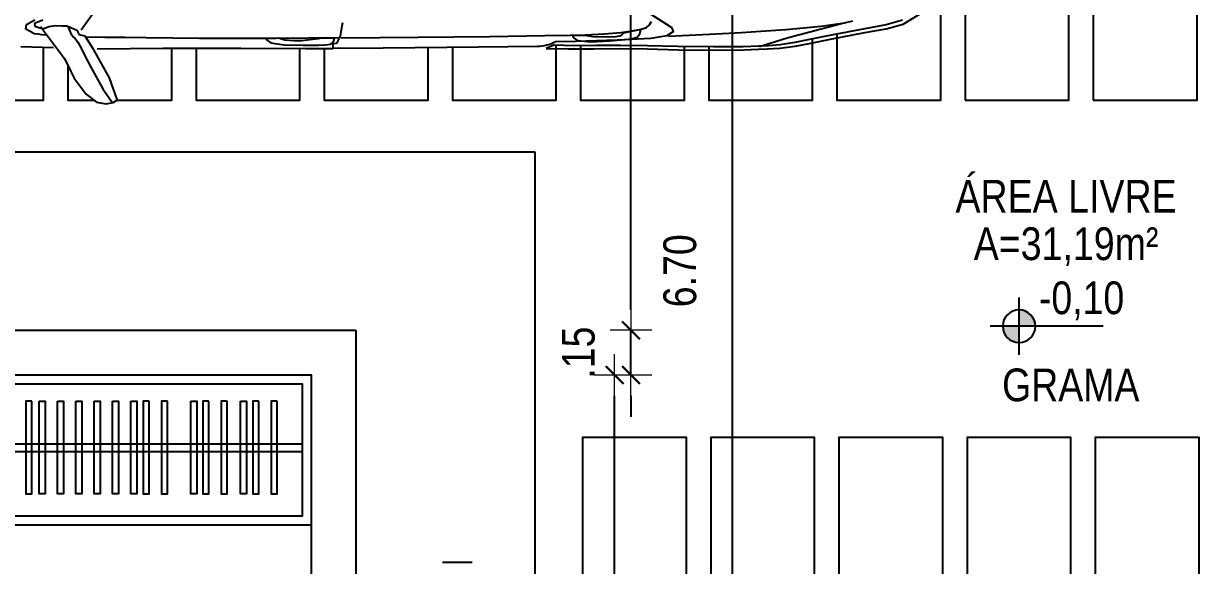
# Model space of a CAD drawing. Header units: millimetres. Extents: x -178 to 521, y -135 to 750.
# Drawn here: x -50.671 to -46.725, y 706.1 to 707.921 of the extents above; entities that cross this region are included whole.
import ezdxf
from ezdxf.enums import TextEntityAlignment as Align

# ---------------------------------------------------------------- set-up
doc = ezdxf.new("R2010")
doc.units = ezdxf.units.MM
doc.header["$LTSCALE"] = 20
doc.header["$MEASUREMENT"] = 0
doc.header["$PDSIZE"] = -5
doc.linetypes.add('DASHDOT2', pattern=[0.5, 0.25, -0.125, 0, -0.125])
doc.layers.get('0').update_dxf_attribs({"linetype": 'CONTINUOUS'})
doc.layers.get('Defpoints').update_dxf_attribs({"linetype": 'CONTINUOUS'})
for name, color, linetype in [('003', 3, 'CONTINUOUS'), ('AR-ALV', 5, 'CONTINUOUS'), ('COTA', 7, 'CONTINUOUS'), ('DIVERSOS', 1, 'CONTINUOUS'), ('E-txt-g', 3, 'CONTINUOUS'), ('Layer1', 7, 'CONTINUOUS'), ('LAYER7', 4, 'CONTINUOUS')]:
    doc.layers.add(name, color=color, linetype=linetype)
for name, color, linetype, lineweight in [('E-Pen-C', 4, 'CONTINUOUS', 15), ('E-Pen-G', 3, 'CONTINUOUS', 30), ('E-Txt-W', 7, 'CONTINUOUS', 20)]:
    doc.layers.add(name, color=color, linetype=linetype, lineweight=lineweight)
doc.styles.add('F2', font='ARIALN.TTF')
doc.styles.add('REG60', font='romans.shx', dxfattribs={"width": 0.8, "height": 0.15})
doc.styles.add('REG80', font='romans.shx', dxfattribs={"width": 0.8, "height": 0.2})
doc.dimstyles.new('DIMENSION-1', dxfattribs={"dimtxt": 0.11, "dimasz": 0.07, "dimexe": 1, "dimexo": 0, "dimgap": 0.12, "dimtad": 1, "dimzin": 7, "dimdsep": 46, "dimtxsty": 'F2', "dimblk1": 'TRACO', "dimblk2": 'TRACO', "dimsah": 1, "dimcen": 1, "dimse1": 1, "dimse2": 1, "dimclrd": 256, "dimclre": 256, "dimclrt": 6, "dimadec": 0, "dimazin": 0, "dimtfac": 1, "dimtix": 1, "dimtmove": 2, "dimatfit": 3, "dimldrblk": 'TRACO', "dimfxl": 1, "dimtolj": 1, "dimtzin": 0, "dimarcsym": 0})

# ---------------------------------------------------------------- blocks, each defined once
blk = doc.blocks.new('Austin Mini dessus')
at = {"color": 8, "flags": 128}
for points in [[(1.0718, 3.8974), (1.1117, 3.9516)], [(1.1117, 3.9516), (1.1466, 3.978)], [(1.1466, 3.978), (1.1788, 3.984)], [(1.1671, 3.9332), (1.2, 3.9805)], [(1.1788, 3.984), (1.2025, 3.9796)], [(1.2159, 3.9699), (1.1905, 3.8965)], [(1.2025, 3.9796), (1.2133, 3.9732)], [(1.2133, 3.9732), (1.2159, 3.9699)], [(1.127, 3.8612), (1.1671, 3.9332)], [(1.0455, 3.8453), (1.0602, 3.8752)], [(1.0602, 3.8752), (1.0718, 3.8974)], [(1.1905, 3.8965), (1.1378, 3.8027)], [(1.0326, 3.8229), (1.0383, 3.8304)], [(1.0383, 3.8304), (1.0455, 3.8453)], [(1.1035, 3.8163), (1.127, 3.8612)], [(0.8924, 3.7915), (1.0016, 3.7949)], [(0.9589, 3.7245), (1.0093, 3.792)], [(1.0093, 3.792), (1.0326, 3.8229)], [(1.0842, 3.7768), (1.0947, 3.7975)], [(1.0947, 3.7975), (1.1035, 3.8163)], [(1.1378, 3.8027), (1.1088, 3.7563)], [(1.1489, 3.7991), (1.3693, 3.7967)], [(1.3693, 3.7967), (1.6304, 3.7968)], [(1.6304, 3.7968), (1.8484, 3.7979)], [(1.8484, 3.7979), (1.9397, 3.7986)], [(2.1078, 3.7972), (1.9397, 3.7986)], [(1.9397, 3.7828), (1.9397, 3.798)], [(2.4284, 3.7942), (2.1078, 3.7972)], [(2.6259, 3.7916), (2.4284, 3.7942)], [(2.6343, 3.7911), (2.6259, 3.7916)], [(2.642, 3.7903), (2.6343, 3.7911)], [(2.649, 3.7893), (2.642, 3.7903)], [(2.6704, 3.7837), (2.649, 3.7893)], [(2.6551, 3.7981), (2.7306, 3.7997)], [(2.6814, 3.7868), (2.6551, 3.7981)], [(2.7507, 3.7887), (2.6814, 3.7868)], [(2.7306, 3.7997), (2.8147, 3.7991)], [(2.8237, 3.7886), (2.7507, 3.7887)], [(2.8147, 3.7991), (2.9021, 3.7984)], [(2.9048, 3.7882), (2.8237, 3.7886)], [(2.9021, 3.7984), (2.9944, 3.7997)], [(2.9951, 3.7894), (2.9048, 3.7882)], [(2.9944, 3.7997), (3.0997, 3.8021)], [(3.0966, 3.7917), (2.9951, 3.7894)], [(3.2164, 3.793), (3.0966, 3.7917)], [(3.0997, 3.8021), (3.2215, 3.8034)], [(3.316, 3.7921), (3.2164, 3.793)], [(3.2215, 3.8034), (3.3188, 3.8025)], [(3.3693, 3.7904), (3.316, 3.7921)], [(3.3188, 3.8025), (3.3675, 3.8008)], [(3.3675, 3.8008), (3.3972, 3.7998)], [(3.4015, 3.7895), (3.3693, 3.7904)], [(3.3706, 3.7916), (3.4639, 3.7624)], [(3.3972, 3.7998), (3.439, 3.7972)], [(3.4406, 3.7862), (3.4015, 3.7895)], [(3.439, 3.7972), (3.4912, 3.7905)], [(3.4912, 3.7905), (3.5375, 3.7819)], [(0.936, 3.7475), (0.949, 3.7493)], [(0.949, 3.7493), (0.9623, 3.751)], [(0.9623, 3.751), (0.9758, 3.7525)], [(1.0594, 3.7455), (1.0677, 3.7588)], [(1.0677, 3.7588), (1.0753, 3.7651)], [(1.0753, 3.7651), (1.0842, 3.7768)], [(1.0806, 3.7369), (1.0877, 3.7528)], [(1.1088, 3.7563), (1.0877, 3.7528)], [(1.1098, 3.7592), (1.174, 3.7599)], [(1.174, 3.7599), (1.2419, 3.7604)], [(1.2419, 3.7604), (1.3135, 3.7616)], [(1.3135, 3.7616), (1.4923, 3.7636)], [(1.4923, 3.7636), (1.6691, 3.7637)], [(1.6691, 3.7637), (1.7492, 3.7633)], [(1.716, 3.7644), (1.717, 3.7694)], [(1.7576, 3.764), (1.716, 3.7644)], [(1.717, 3.7694), (1.7313, 3.7792)], [(1.7313, 3.7792), (1.7757, 3.7861)], [(1.7492, 3.7633), (1.9626, 3.7616)], [(1.7781, 3.7702), (1.7576, 3.764)], [(1.7757, 3.7861), (1.8394, 3.7873)], [(1.8082, 3.7719), (1.7781, 3.7702)], [(1.8354, 3.7719), (1.8082, 3.7719)], [(1.8622, 3.7696), (1.8354, 3.7719)], [(1.8394, 3.7873), (1.8918, 3.7867)], [(1.8896, 3.7653), (1.8622, 3.7696)], [(1.9022, 3.763), (1.8896, 3.7653)], [(1.8918, 3.7867), (1.9135, 3.786)], [(1.9455, 3.763), (1.9022, 3.763)], [(1.9135, 3.786), (1.9326, 3.7832)], [(1.9326, 3.7832), (1.942, 3.7759)], [(1.952, 3.781), (1.9397, 3.7828)], [(1.942, 3.7759), (1.9455, 3.763)], [(1.9641, 3.7571), (1.952, 3.781)], [(1.9688, 3.7285), (1.9641, 3.7571)], [(1.9674, 3.7618), (2.2252, 3.7604)], [(2.2252, 3.7604), (2.4664, 3.7574)], [(2.4664, 3.7574), (2.6503, 3.7544)], [(2.6503, 3.7544), (2.7365, 3.753)], [(2.6822, 3.7782), (2.6704, 3.7837)], [(2.6858, 3.7757), (2.6822, 3.7782)], [(2.7538, 3.7741), (2.6858, 3.7757)], [(2.7365, 3.753), (2.7855, 3.7519)], [(2.7449, 3.7554), (2.7458, 3.7609)], [(2.7845, 3.7544), (2.7449, 3.7554)], [(2.7458, 3.7609), (2.7598, 3.7709)], [(2.8931, 3.7702), (2.7538, 3.7741)], [(2.7598, 3.7709), (2.8041, 3.7753)], [(2.8122, 3.7594), (2.7845, 3.7544)], [(2.7855, 3.7519), (2.851, 3.7488)], [(2.8041, 3.7753), (2.8678, 3.772)], [(2.8551, 3.7596), (2.8122, 3.7594)], [(2.851, 3.7488), (2.9058, 3.7442)], [(2.8891, 3.7588), (2.8551, 3.7596)], [(2.8678, 3.772), (2.9199, 3.7677)], [(2.9053, 3.7556), (2.8891, 3.7588)], [(3.0069, 3.7651), (2.8931, 3.7702)], [(2.9118, 3.7497), (2.9053, 3.7556)], [(2.913, 3.7465), (2.9118, 3.7497)], [(2.9199, 3.7677), (2.9416, 3.7655)], [(2.9416, 3.7655), (2.9606, 3.76)], [(2.9606, 3.76), (2.9698, 3.7493)], [(2.9698, 3.7493), (2.9725, 3.7349)], [(3.0599, 3.7557), (3.0069, 3.7651)], [(3.0819, 3.7412), (3.0599, 3.7557)], [(3.0661, 3.7568), (3.2036, 3.7505)], [(3.2036, 3.7505), (3.3106, 3.7441)], [(3.4894, 3.7783), (3.4406, 3.7862)], [(3.4639, 3.7624), (3.5784, 3.7316)], [(3.5334, 3.7691), (3.4894, 3.7783)], [(3.6119, 3.753), (3.5334, 3.7691)], [(3.5375, 3.7819), (3.6147, 3.7659)], [(3.7239, 3.7317), (3.6119, 3.753)], [(3.6147, 3.7659), (3.7245, 3.7448)], [(0.936, 3.7475), (0.9091, 3.7332)], [(0.9091, 3.7332), (0.9111, 3.717)], [(0.9111, 3.717), (0.9395, 3.7016)], [(0.9383, 3.7145), (0.9395, 3.7228)], [(0.9665, 3.7034), (0.9383, 3.7145)], [(0.9395, 3.7228), (0.9564, 3.7282)], [(0.9564, 3.7282), (0.9673, 3.7309)], [(0.9673, 3.7309), (0.9712, 3.7316)], [(0.9712, 3.7316), (0.975, 3.7288)], [(0.975, 3.7288), (0.9869, 3.7238)], [(0.9869, 3.7238), (1.0083, 3.721)], [(1.0083, 3.721), (1.031, 3.7215)], [(1.031, 3.7215), (1.0455, 3.7223)], [(1.0455, 3.7223), (1.0506, 3.7228)], [(1.0506, 3.7228), (1.0594, 3.7455)], [(1.0506, 3.7228), (1.0806, 3.7369)], [(1.0947, 3.7351), (1.1565, 3.6487)], [(1.9715, 3.7117), (1.9688, 3.7285)], [(2.9058, 3.7442), (2.9441, 3.7386)], [(2.9725, 3.7349), (2.913, 3.7465)], [(2.9441, 3.7386), (2.9744, 3.7329)], [(2.9469, 3.6452), (3.0743, 3.7267)], [(2.9744, 3.7329), (2.9916, 3.7274)], [(2.9916, 3.7274), (3.001, 3.7198)], [(3.001, 3.7198), (3.0087, 3.7071)], [(3.0743, 3.7267), (3.0819, 3.7412)], [(3.3106, 3.7441), (3.3759, 3.7402)], [(3.3759, 3.7402), (3.4593, 3.7344)], [(3.4593, 3.7344), (3.5777, 3.7235)], [(3.5777, 3.7235), (3.6563, 3.7118)], [(3.5784, 3.7316), (3.6421, 3.7153)], [(3.6421, 3.7153), (3.6846, 3.7048)], [(3.7964, 3.7192), (3.7239, 3.7317)], [(3.7245, 3.7448), (3.7958, 3.7324)], [(3.7958, 3.7324), (3.8536, 3.716)], [(3.8504, 3.7028), (3.7964, 3.7192)], [(3.8536, 3.716), (3.9358, 3.6662)]]:
    blk.add_lwpolyline(points, dxfattribs=at)
blk = doc.blocks.new('TRACO')
at = {"layer": 'E-Pen-C'}
for p, q in [((0, 1), (0, -1)), ((-1, 0), (1, 0))]:
    blk.add_line(p, q, dxfattribs=at)
at = {"layer": 'E-Pen-G'}
blk.add_line((-0.424, -0.424), (0.424, 0.424), dxfattribs=at)
blk = doc.blocks.new('*D384')
at = {"lineweight": -2}
blk.add_line((-48.6871, 703.81), (-48.6871, 706.67), dxfattribs=at)
at = {"layer": 'Defpoints', "color": 0}
for p in [(-49.7054, 706.74), (-48.6871, 706.74), (-49.5231, 703.74)]:
    blk.add_point(p, dxfattribs=at)
at = {"lineweight": -2, "xscale": 0.07, "yscale": 0.07, "zscale": 0.07}
for p, rotation in [((-48.6871, 706.74), 90), ((-48.6871, 703.74), 270)]:
    blk.add_blockref('TRACO', p, dxfattribs=dict(at, rotation=rotation))
at = {"color": 6, "insert": (-48.8633, 705.24), "char_height": 0.11, "attachment_point": 5, "rotation": 90, "style": 'F2'}
blk.add_mtext('\\A1;3.00', dxfattribs=at)
blk = doc.blocks.new('*D385')
at = {"lineweight": -2}
for p, q in [((-48.6323, 706.96), (-48.6323, 707.03)), ((-48.6323, 706.74), (-48.6323, 706.89)), ((-48.6323, 706.67), (-48.6323, 706.6))]:
    blk.add_line(p, q, dxfattribs=at)
at = {"layer": 'Defpoints', "color": 0}
for p in [(-49.6392, 706.89), (-48.6323, 706.89), (-49.7054, 706.74)]:
    blk.add_point(p, dxfattribs=at)
at = {"lineweight": -2, "xscale": 0.07, "yscale": 0.07, "zscale": 0.07}
for p, rotation in [((-48.6323, 706.89), 270), ((-48.6323, 706.74), 90)]:
    blk.add_blockref('TRACO', p, dxfattribs=dict(at, rotation=rotation))
at = {"color": 6, "insert": (-48.8085, 706.815), "char_height": 0.11, "attachment_point": 5, "rotation": 90, "style": 'F2'}
blk.add_mtext('\\A1;.15', dxfattribs=at)
blk = doc.blocks.new('*D386')
at = {"lineweight": -2}
blk.add_line((-48.6323, 706.96), (-48.6323, 710.37), dxfattribs=at)
at = {"layer": 'Defpoints', "color": 0}
for p in [(-54.1163, 710.44), (-48.6323, 710.44), (-49.6392, 706.89)]:
    blk.add_point(p, dxfattribs=at)
at = {"lineweight": -2, "xscale": 0.07, "yscale": 0.07, "zscale": 0.07}
for p, rotation in [((-48.6323, 710.44), 90), ((-48.6323, 706.89), 270)]:
    blk.add_blockref('TRACO', p, dxfattribs=dict(at, rotation=rotation))
at = {"color": 6, "insert": (-48.8085, 708.665), "char_height": 0.11, "attachment_point": 5, "rotation": 90, "style": 'F2'}
blk.add_mtext('\\A1;3.55', dxfattribs=at)
blk = doc.blocks.new('*D338')
at = {"lineweight": -2}
blk.add_line((-48.2918, 703.81), (-48.2918, 710.37), dxfattribs=at)
at = {"layer": 'Defpoints', "color": 0}
for p in [(-48.2918, 710.44), (-48.0798, 710.44), (-47.4298, 703.74)]:
    blk.add_point(p, dxfattribs=at)
at = {"lineweight": -2, "xscale": 0.07, "yscale": 0.07, "zscale": 0.07}
for p, rotation in [((-48.2918, 710.44), 90), ((-48.2918, 703.74), 270)]:
    blk.add_blockref('TRACO', p, dxfattribs=dict(at, rotation=rotation))
at = {"color": 6, "insert": (-48.4679, 707.09), "char_height": 0.11, "attachment_point": 5, "rotation": 90, "style": 'F2'}
blk.add_mtext('\\A1;6.70', dxfattribs=at)
blk = doc.blocks.new('*D344')
at = {"linetype": 'Continuous', "lineweight": -2}
blk.add_line((-52.8354, 710.7629), (-49.7754, 710.7629), dxfattribs=at)
at = {"layer": 'Defpoints', "color": 0, "linetype": 'Continuous'}
for p in [(-49.7054, 710.7629), (-52.9054, 708.94), (-49.7054, 706.74)]:
    blk.add_point(p, dxfattribs=at)
at = {"linetype": 'Continuous', "lineweight": -2, "xscale": 0.07, "yscale": 0.07, "zscale": 0.07, "rotation": 180}
blk.add_blockref('TRACO', (-52.9054, 710.7629), dxfattribs=at)
at = {"linetype": 'Continuous', "lineweight": -2, "xscale": 0.07, "yscale": 0.07, "zscale": 0.07}
blk.add_blockref('TRACO', (-49.7054, 710.7629), dxfattribs=at)
at = {"color": 6, "linetype": 'Continuous', "insert": (-51.3054, 710.939), "char_height": 0.11, "attachment_point": 5, "style": 'F2'}
blk.add_mtext('\\A1;3.20', dxfattribs=at)
blk = doc.blocks.new('*D425')
at = {"linetype": 'Continuous', "lineweight": -2}
for p, q in [((-49.7754, 710.7629), (-49.8454, 710.7629)), ((-49.7054, 710.7629), (-49.5554, 710.7629)), ((-49.4854, 710.7629), (-49.4154, 710.7629))]:
    blk.add_line(p, q, dxfattribs=at)
at = {"layer": 'Defpoints', "color": 0, "linetype": 'Continuous'}
for p in [(-49.5554, 710.7629), (-49.5554, 706.89), (-49.7054, 706.74)]:
    blk.add_point(p, dxfattribs=at)
at = {"linetype": 'Continuous', "lineweight": -2, "xscale": 0.07, "yscale": 0.07, "zscale": 0.07}
blk.add_blockref('TRACO', (-49.7054, 710.7629), dxfattribs=at)
at = {"linetype": 'Continuous', "lineweight": -2, "xscale": 0.07, "yscale": 0.07, "zscale": 0.07, "rotation": 180}
blk.add_blockref('TRACO', (-49.5554, 710.7629), dxfattribs=at)
at = {"color": 6, "linetype": 'Continuous', "insert": (-49.6304, 710.939), "char_height": 0.11, "attachment_point": 5, "style": 'F2'}
blk.add_mtext('\\A1;.15', dxfattribs=at)
blk = doc.blocks.new('*D426')
at = {"linetype": 'Continuous', "lineweight": -2}
blk.add_line((-49.4854, 710.7629), (-45.4354, 710.7629), dxfattribs=at)
at = {"layer": 'Defpoints', "color": 0, "linetype": 'Continuous'}
for p in [(-45.3654, 710.7629), (-45.3654, 710.44), (-49.5554, 706.89)]:
    blk.add_point(p, dxfattribs=at)
at = {"linetype": 'Continuous', "lineweight": -2, "xscale": 0.07, "yscale": 0.07, "zscale": 0.07, "rotation": 180}
blk.add_blockref('TRACO', (-49.5554, 710.7629), dxfattribs=at)
at = {"linetype": 'Continuous', "lineweight": -2, "xscale": 0.07, "yscale": 0.07, "zscale": 0.07}
blk.add_blockref('TRACO', (-45.3654, 710.7629), dxfattribs=at)
at = {"color": 6, "linetype": 'Continuous', "insert": (-47.4604, 710.939), "char_height": 0.11, "attachment_point": 5, "style": 'F2'}
blk.add_mtext('\\A1;4.19', dxfattribs=at)
blk = doc.blocks.new('*D364')
at = {"linetype": 'Continuous', "lineweight": -2}
blk.add_line((-50.9089, 706.96), (-50.9089, 707.42), dxfattribs=at)
at = {"layer": 'Defpoints', "color": 0, "linetype": 'Continuous'}
for p in [(-50.9089, 707.49), (-49.5554, 707.49), (-49.5554, 706.89)]:
    blk.add_point(p, dxfattribs=at)
at = {"linetype": 'Continuous', "lineweight": -2, "xscale": 0.07, "yscale": 0.07, "zscale": 0.07}
for p, rotation in [((-50.9089, 707.49), 90), ((-50.9089, 706.89), 270)]:
    blk.add_blockref('TRACO', p, dxfattribs=dict(at, rotation=rotation))
at = {"color": 6, "linetype": 'Continuous', "insert": (-51.0851, 707.19), "char_height": 0.11, "attachment_point": 5, "rotation": 90, "style": 'F2'}
blk.add_mtext('\\A1;.60', dxfattribs=at)
blk = doc.blocks.new('*D365')
at = {"linetype": 'Continuous', "lineweight": -2}
blk.add_line((-49.4854, 704.0135), (-49.0254, 704.0135), dxfattribs=at)
at = {"layer": 'Defpoints', "color": 0, "linetype": 'Continuous'}
for p in [(-49.5554, 706.89), (-48.9554, 706.89), (-48.9554, 704.0135)]:
    blk.add_point(p, dxfattribs=at)
at = {"linetype": 'Continuous', "lineweight": -2, "xscale": 0.07, "yscale": 0.07, "zscale": 0.07, "rotation": 180}
blk.add_blockref('TRACO', (-49.5554, 704.0135), dxfattribs=at)
at = {"linetype": 'Continuous', "lineweight": -2, "xscale": 0.07, "yscale": 0.07, "zscale": 0.07}
blk.add_blockref('TRACO', (-48.9554, 704.0135), dxfattribs=at)
at = {"color": 6, "linetype": 'Continuous', "insert": (-49.2554, 704.1897), "char_height": 0.11, "attachment_point": 5, "style": 'F2'}
blk.add_mtext('\\A1;.60', dxfattribs=at)
blk = doc.blocks.new('TXT-AMB75')
at = {"layer": 'E-txt-g', "style": 'REG80', "width": 0.8, "flags": 8}
blk.add_attdef('TXT', text='', height=0.2, dxfattribs=at).set_placement((0.0055, 0.2964), align=Align.CENTER)
at = {"layer": 'E-Txt-W', "style": 'REG60', "width": 0.8, "flags": 8}
blk.add_attdef('TXT', text='', height=0.15, dxfattribs=at).set_placement((0.0055, 0.0271), align=Align.CENTER)
blk = doc.blocks.new('NIVEL')
at = {"layer": 'DIVERSOS'}
h = blk.add_hatch(color=7, dxfattribs=at)
h.paths.add_polyline_path([(0, 0.1375, 0.414214), (-0.1375, 0), (0, 0)])
h.paths.add_polyline_path([(0, 0), (0, -0.1375, 0.414214), (0.1375, 0)])
at = {"layer": 'DIVERSOS', "color": 7}
for p, q in [((0, 0.2417), (0, -0.2417)), ((0.7095, 0), (-0.2418, 0))]:
    blk.add_line(p, q, dxfattribs=at)
blk.add_circle((0, 0), 0.1375, dxfattribs=at)
blk = doc.blocks.new('*D500')
at = {"linetype": 'Continuous', "lineweight": -2}
blk.add_line((-49.4854, 704.6675), (-45.2854, 704.6675), dxfattribs=at)
at = {"layer": 'Defpoints', "color": 0, "linetype": 'Continuous'}
for p in [(-45.2154, 707.04), (-49.5554, 706.89), (-45.2154, 704.6675)]:
    blk.add_point(p, dxfattribs=at)
at = {"linetype": 'Continuous', "lineweight": -2, "xscale": 0.07, "yscale": 0.07, "zscale": 0.07, "rotation": 180}
blk.add_blockref('TRACO', (-49.5554, 704.6675), dxfattribs=at)
at = {"linetype": 'Continuous', "lineweight": -2, "xscale": 0.07, "yscale": 0.07, "zscale": 0.07}
blk.add_blockref('TRACO', (-45.2154, 704.6675), dxfattribs=at)
at = {"color": 6, "linetype": 'Continuous', "insert": (-47.3854, 704.8437), "char_height": 0.11, "attachment_point": 5, "style": 'F2'}
blk.add_mtext('\\A1;4.35', dxfattribs=at)

msp = doc.modelspace()

# ---------------------------------------------------------------- linework, layer by layer
at = {"color": 5, "linetype": 'Continuous'}
for p, q in [((-52.9054, 706.89), (-49.5554, 706.89)), ((-49.5554, 706.89), (-49.5554, 705.99)), ((-52.9054, 706.74), (-49.7054, 706.74)), ((-49.7054, 706.74), (-49.7054, 705.99))]:
    msp.add_line(p, q, dxfattribs=at)
at = {"color": 8}
for p, q in [((-51.5256, 706.5084), (-49.7354, 706.5084)), ((-51.5256, 706.4834), (-49.7354, 706.4834))]:
    msp.add_line(p, q, dxfattribs=at)
for points in [[(-51.5556, 706.74), (-49.7054, 706.74), (-49.7054, 706.2361), (-51.5556, 706.2361)], [(-51.5256, 706.71), (-49.7354, 706.71), (-49.7354, 706.2661), (-51.5256, 706.2661)], [(-49.9421, 706.6525), (-49.9221, 706.6525), (-49.9221, 706.3407), (-49.9421, 706.3407)], [(-49.8811, 706.6525), (-49.9011, 706.6525), (-49.9011, 706.3407), (-49.8811, 706.3407)], [(-49.8195, 706.6525), (-49.8395, 706.6525), (-49.8395, 706.3407), (-49.8195, 706.3407)]]:
    msp.add_lwpolyline(points, close=True, dxfattribs=at)
at = {"layer": '003', "color": 8, "ltscale": 0.5}
for points in [[(-50.6426, 706.6525), (-50.6626, 706.6525), (-50.6626, 706.3407), (-50.6426, 706.3407)], [(-50.6182, 706.6525), (-50.5982, 706.6525), (-50.5982, 706.3407), (-50.6182, 706.3407)], [(-50.5567, 706.6525), (-50.5367, 706.6525), (-50.5367, 706.3407), (-50.5567, 706.3407)], [(-50.4951, 706.6525), (-50.4751, 706.6525), (-50.4751, 706.3407), (-50.4951, 706.3407)], [(-50.4335, 706.6525), (-50.4135, 706.6525), (-50.4135, 706.3407), (-50.4335, 706.3407)], [(-50.372, 706.6525), (-50.352, 706.6525), (-50.352, 706.3407), (-50.372, 706.3407)], [(-50.3104, 706.6525), (-50.2904, 706.6525), (-50.2904, 706.3407), (-50.3104, 706.3407)], [(-50.2494, 706.6525), (-50.2694, 706.6525), (-50.2694, 706.3407), (-50.2494, 706.3407)], [(-50.1878, 706.6525), (-50.2078, 706.6525), (-50.2078, 706.3407), (-50.1878, 706.3407)], [(-50.1095, 706.6525), (-50.0895, 706.6525), (-50.0895, 706.3407), (-50.1095, 706.3407)], [(-50.0485, 706.6525), (-50.0685, 706.6525), (-50.0685, 706.3407), (-50.0485, 706.3407)], [(-49.987, 706.6525), (-50.007, 706.6525), (-50.007, 706.3407), (-49.987, 706.3407)]]:
    msp.add_lwpolyline(points, close=True, dxfattribs=at)
at = {"layer": 'AR-ALV', "color": 2, "linetype": 'DASHDOT2'}
msp.add_line((-41.6653, 706.1104), (-71.0994, 706.1104), dxfattribs=at)
at = {"layer": 'AR-ALV', "color": 8, "linetype": 'Continuous'}
for points in [[(-47.5111, 707.663), (-47.1628, 707.663), (-47.1628, 708.6621), (-47.5111, 708.6621)], [(-47.0811, 707.663), (-46.7327, 707.663), (-46.7327, 708.6621), (-47.0811, 708.6621)], [(-48.7948, 705.5313), (-48.4464, 705.5313), (-48.4464, 706.5304), (-48.7948, 706.5304)], [(-48.3647, 705.5313), (-48.0164, 705.5313), (-48.0164, 706.5304), (-48.3647, 706.5304)], [(-47.9347, 705.5313), (-47.5863, 705.5313), (-47.5863, 706.5304), (-47.9347, 706.5304)], [(-47.5046, 705.5313), (-47.1563, 705.5313), (-47.1563, 706.5304), (-47.5046, 706.5304)], [(-47.5046, 705.5313), (-47.1563, 705.5313), (-47.1563, 706.5304), (-47.5046, 706.5304)], [(-47.0746, 705.5313), (-46.7262, 705.5313), (-46.7262, 706.5304), (-47.0746, 706.5304)], [(-47.0746, 705.5313), (-46.7262, 705.5313), (-46.7262, 706.5304), (-47.0746, 706.5304)]]:
    msp.add_lwpolyline(points, close=True, dxfattribs=at)
for points in [[(-47.9412, 707.8855), (-47.9412, 707.663), (-47.5928, 707.663), (-47.5928, 708.0434)], [(-49.2313, 707.8398), (-49.2313, 707.663), (-48.883, 707.663), (-48.883, 707.8478)], [(-48.8013, 707.8461), (-48.8013, 707.663), (-48.4529, 707.663), (-48.4529, 707.8429)], [(-48.3712, 707.842), (-48.3712, 707.663), (-48.0229, 707.663), (-48.0229, 707.869)], [(-50.9515, 707.8372), (-50.9515, 707.663), (-50.6032, 707.663), (-50.6032, 707.841)], [(-50.3577, 707.663), (-50.1731, 707.663), (-50.1731, 707.8382)], [(-50.0914, 707.8381), (-50.0914, 707.663), (-49.7431, 707.663), (-49.7431, 707.837)], [(-49.6613, 707.8364), (-49.6613, 707.663), (-49.313, 707.663), (-49.313, 707.8391)], [(-50.5214, 707.779), (-50.5214, 707.663), (-50.4337, 707.663)]]:
    msp.add_lwpolyline(points, dxfattribs=at)
at = {"layer": 'COTA', "color": 8, "linetype": 'Continuous'}
for p, q in [((-52.3054, 707.49), (-48.9554, 707.49)), ((-48.9554, 707.49), (-48.9554, 704.34))]:
    msp.add_line(p, q, dxfattribs=at)

# ---------------------------------------------------------------- block references
at = {"color": 8, "xscale": -1, "rotation": 180}
msp.add_blockref('Austin Mini dessus', (-51.5721, 711.6348), dxfattribs=at)
ref = msp.add_blockref('TXT-AMB75', (-47.1764, 707.0694), dxfattribs=dict(xscale=0.7290000000000001, yscale=0.7290000000000001, zscale=0.7290000000000001))
ref.add_attrib('TXT', 'ÁREA LIVRE', dxfattribs={"layer": 'E-txt-g', "color": 2, "height": 0.11, "style": 'F2'}).set_placement((-47.1724, 707.2855), align=Align.CENTER)
ref.add_attrib('TXT', 'A=31,19m²', dxfattribs={"layer": 'E-Txt-W', "height": 0.11, "style": 'F2'}).set_placement((-47.1724, 707.126), align=Align.CENTER)
at = {"layer": 'LAYER7', "color": 7, "linetype": 'Continuous', "xscale": -0.3985866620477118, "yscale": 0.3985866620477118, "zscale": 0.3985866620477118, "rotation": 180}
msp.add_blockref('NIVEL', (-47.3302, 706.9038), dxfattribs=at)

# ---------------------------------------------------------------- texts
at = {"layer": 'Layer1', "color": 7, "linetype": 'Continuous', "style": 'F2'}
for s, p in [('-0,10', (-47.2636, 707.0542)), ('GRAMA', (-47.3871, 706.7616))]:
    msp.add_text(s, height=0.10972, dxfattribs=at).set_placement(p, align=Align.TOP_LEFT)

# ---------------------------------------------------------------- dimensions: what is measured, and where the dimension line sits
at = {"color": 5, "linetype": 'Continuous'}
for base, p1, p2, picture, middle in [((-49.7054, 710.7629), (-52.9054, 708.94), (-49.7054, 706.74), '*D344', (-51.3054, 710.939)), ((-49.5554, 710.7629), (-49.7054, 706.74), (-49.5554, 706.89), '*D425', (-49.6304, 710.939)), ((-45.3654, 710.7629), (-49.5554, 706.89), (-45.3654, 710.44), '*D426', (-47.4604, 710.939))]:
    dim = msp.add_linear_dim(base=base, p1=p1, p2=p2, dimstyle='DIMENSION-1', dxfattribs=at)
    dim.commit()
    dim.dimension.update_dxf_attribs({"geometry": picture, "text_midpoint": middle})
at = {"color": 4}
for base, p1, p2, picture, middle in [((-48.6323, 710.44), (-49.6392, 706.89), (-54.1163, 710.44), '*D386', (-48.8085, 708.665)), ((-48.2918, 710.44), (-47.4298, 703.74), (-48.0798, 710.44), '*D338', (-48.4679, 707.09)), ((-48.6323, 706.89), (-49.7054, 706.74), (-49.6392, 706.89), '*D385', (-48.8085, 706.815)), ((-48.6871, 706.74), (-49.5231, 703.74), (-49.7054, 706.74), '*D384', (-48.8633, 705.24))]:
    dim = msp.add_linear_dim(base=base, p1=p1, p2=p2, angle=270, dimstyle='DIMENSION-1', dxfattribs=at)
    dim.commit()
    dim.dimension.update_dxf_attribs({"geometry": picture, "text_midpoint": middle})
at = {"color": 8, "linetype": 'Continuous'}
dim = msp.add_linear_dim(base=(-50.9089, 707.49), p1=(-49.5554, 706.89), p2=(-49.5554, 707.49), angle=90, dimstyle='DIMENSION-1', dxfattribs=at)
dim.commit()
dim.dimension.update_dxf_attribs({"geometry": '*D364', "text_midpoint": (-51.0851, 707.19)})
dim = msp.add_linear_dim(base=(-45.2154, 704.6675), p1=(-49.5554, 706.89), p2=(-45.2154, 707.04), text='4.35', dimstyle='DIMENSION-1', override={"dimfxl": 0.15}, dxfattribs=at)
dim.commit()
dim.dimension.update_dxf_attribs({"geometry": '*D500', "text_midpoint": (-47.3854, 704.8437)})
dim = msp.add_linear_dim(base=(-48.9554, 704.0135), p1=(-49.5554, 706.89), p2=(-48.9554, 706.89), dimstyle='DIMENSION-1', dxfattribs=at)
dim.commit()
dim.dimension.update_dxf_attribs({"geometry": '*D365', "text_midpoint": (-49.2554, 704.1897)})

doc.saveas('drawing.dxf')
